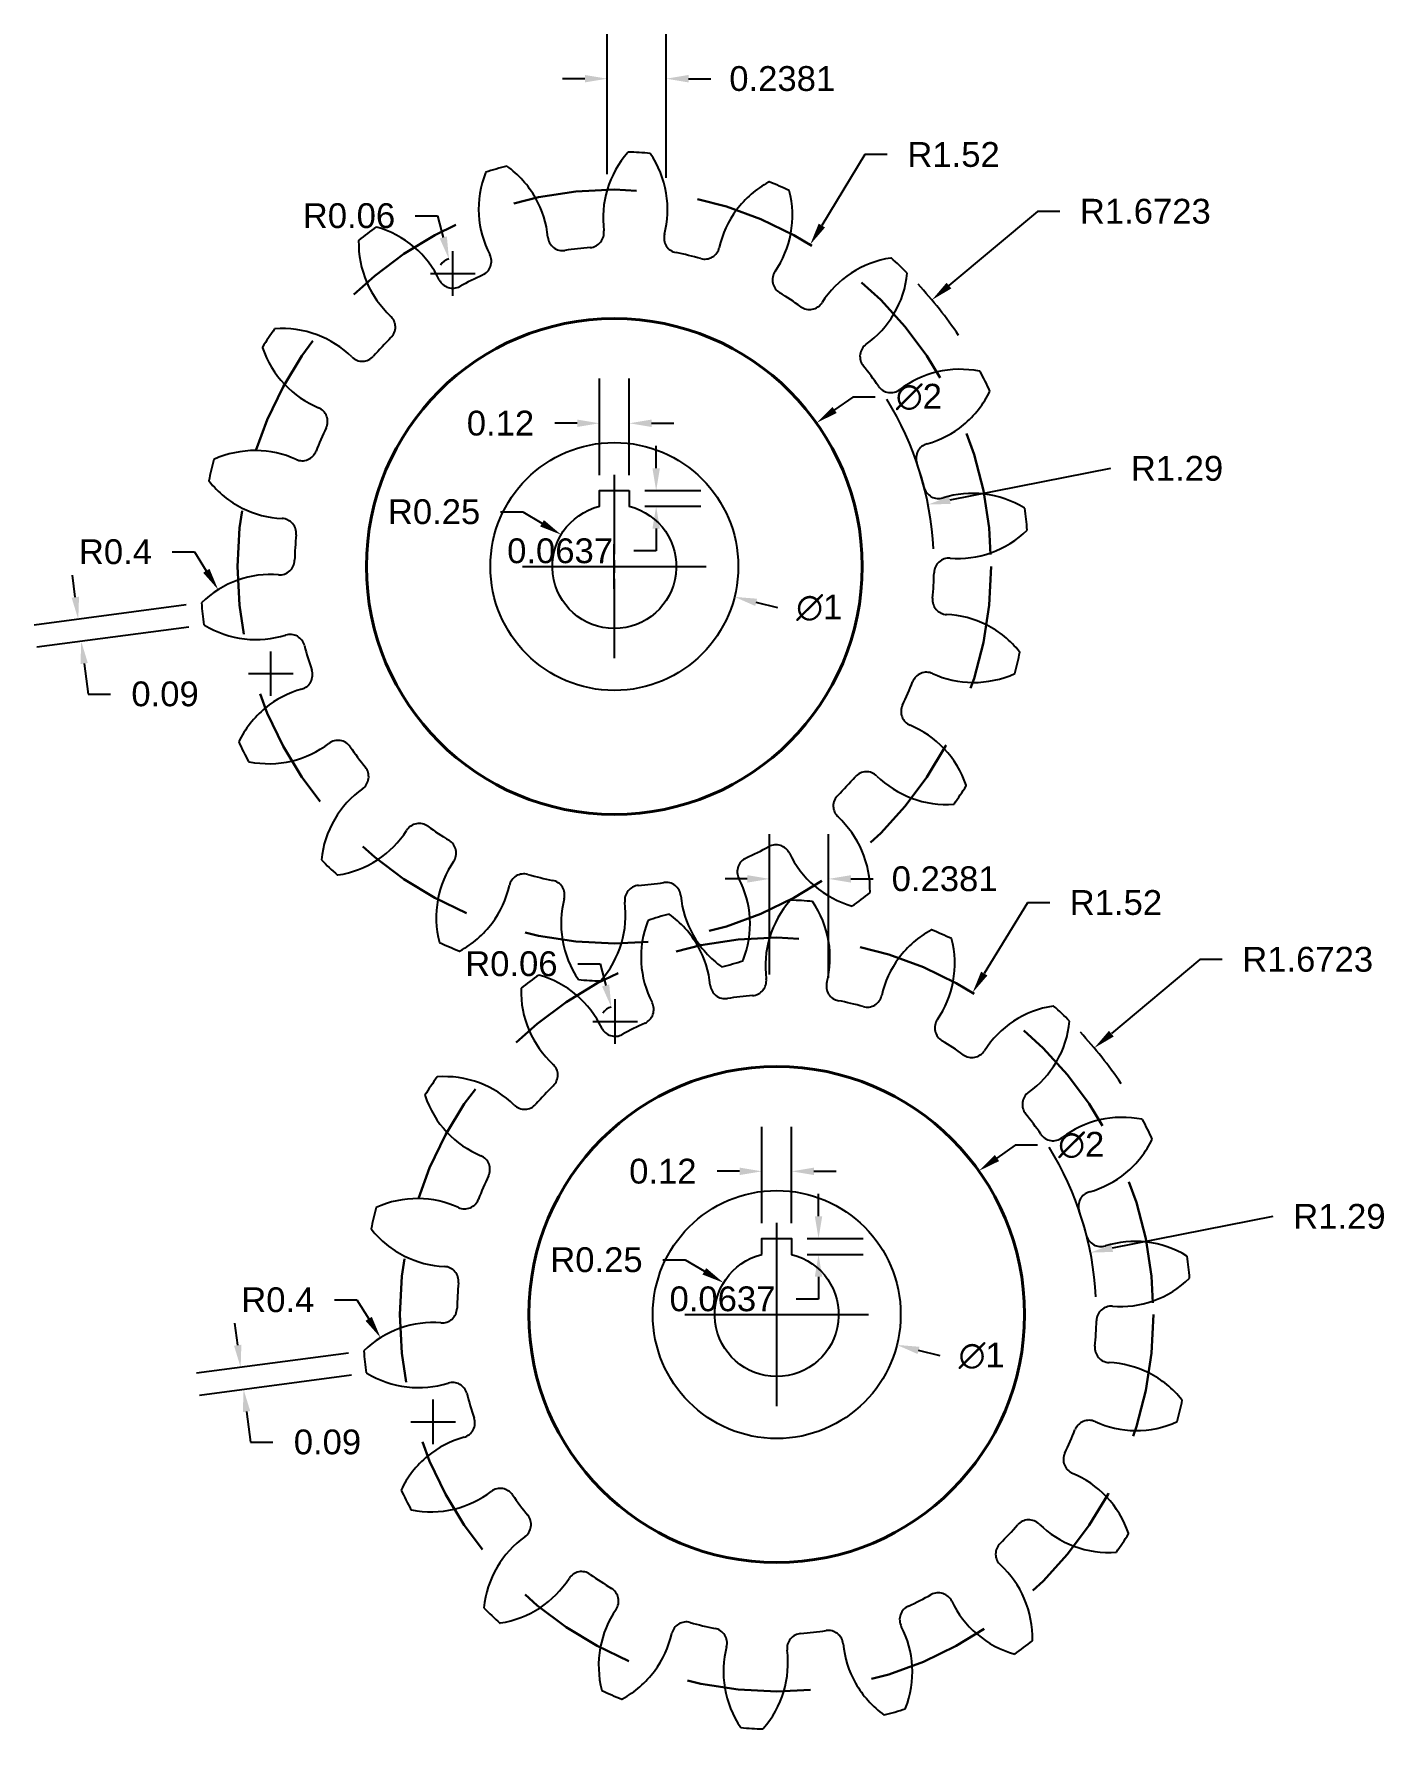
# Model space of a CAD drawing. Header units: millimetres. Extents: x 26.16 to 31.61, y 11.24 to 18.1.
import ezdxf

# ---------------------------------------------------------------- set-up
doc = ezdxf.new("R2010")
doc.units = ezdxf.units.MM
doc.header["$MEASUREMENT"] = 0
doc.linetypes.add('CENTER2', pattern=[1.125, 0.75, -0.125, 0.125, -0.125])
doc.linetypes.add('DASHED', pattern=[0.75, 0.5, -0.25])
doc.layers.add('dashedc', color=255, linetype='DASHED', lineweight=30)
doc.layers.add('Layer1', color=7, linetype='Continuous', lineweight=40)
doc.styles.get("Standard").update_dxf_attribs({"font": 'arial.ttf'})
doc.dimstyles.get("Standard").update_dxf_attribs({"dimtxt": 0.1, "dimasz": 0.09, "dimexe": 0.18, "dimexo": 0.0625, "dimgap": 0.09, "dimtad": 0, "dimtih": 1, "dimtoh": 1, "dimdec": 4, "dimdsep": 46, "dimtxsty": 'Standard', "dimcen": 0.09, "dimadec": 0, "dimazin": 0, "dimtfac": 1, "dimtdec": 4, "dimtofl": 0, "dimtmove": 0, "dimatfit": 3, "dimfxl": 1, "dimtolj": 1, "dimtzin": 0, "dimarcsym": 0})

# ---------------------------------------------------------------- blocks, each defined once
blk = doc.blocks.new('*U1')
for centre, radius, start, end in [((0.2802, -0.1288), 0.4, 118.55812, 143.34171), ((0.2802, -0.1288), 0.4, 118.26487, 118.55812), ((-0.5336, -1.3279), 1.6723, 65.03826, 68.07778), ((-0.2151, 0.0881), 0.4, 349.49481, 14.4891), ((0.2802, -0.1288), 0.4, 143.34171, 167.35603), ((-0.2151, 0.0881), 0.4, 325.54029, 349.49481), ((-0.1687, -0.0281), 0.06, 254.31735, 347.35603), ((0.1642, -0.1721), 0.06, 145.54029, 238.8798)]:
    blk.add_arc(centre, radius, start, end)
blk = doc.blocks.new('*U2')
at = {"color": 0, "linetype": 'ByBlock', "lineweight": -2, "transparency": 16777216}
for p, rotation in [((29.2069, 14.3693), 20.00000000000003), ((28.7149, 14.2992), 40.00000000000002), ((28.2765, 14.065), 59.99999999999999), ((30.1152, 14.0043), 340), ((27.9447, 13.6951), 80.00000000000003), ((30.422, 13.6132), 319.9999999999999), ((27.7594, 13.2339), 99.99999999999999), ((30.5764, 13.1409), 299.9999999999999), ((27.743, 12.7372), 120), ((30.56, 12.6441), 279.9999999999999), ((27.8974, 12.2648), 140), ((30.3747, 12.183), 259.9999999999999), ((28.2042, 11.8737), 160), ((30.0429, 11.813), 239.9999999999999), ((28.6261, 11.6112), 180), ((29.6045, 11.5788), 219.9999999999999), ((29.1125, 11.5087), 199.9999999999999)]:
    blk.add_blockref('*U1', p, dxfattribs=dict(at, rotation=rotation))
blk.add_blockref('*U1', (29.6933, 14.2669), dxfattribs=at)
blk = doc.blocks.new('*U3')
at = {"color": 0, "linetype": 'CENTER2', "transparency": 16777216}
for p, q in [((0, 0.05), (0, 0.37)), ((-0.37, 0), (-0.05, 0)), ((0.05, 0), (0.37, 0)), ((0, -0.37), (0, -0.05))]:
    blk.add_line(p, q, dxfattribs=at)
at = {"color": 0, "linetype": 'Continuous', "transparency": 16777216}
for p, q in [((-0.025, 0), (0.025, 0)), ((0, -0.025), (0, 0.025))]:
    blk.add_line(p, q, dxfattribs=at)
blk = doc.blocks.new('*D4')
at = {"color": 0, "lineweight": -2, "transparency": 16777216}
for p, q in [((30.1217, 13.6224), (30.0483, 13.5703)), ((30.2117, 13.6224), (30.1217, 13.6224)), ((29.1597, 12.849), (29.1597, 13.029)), ((29.0697, 12.939), (29.2497, 12.939))]:
    blk.add_line(p, q, dxfattribs=at)
at = {"color": 0, "transparency": 16777216}
blk.add_solid([(30.0396, 13.5825), (30.057, 13.558), (29.9749, 13.5181)], dxfattribs=at)
at = {"layer": 'Defpoints', "color": 0, "transparency": 16777216}
for p in [(29.9749, 13.5181), (28.3445, 12.3599)]:
    blk.add_point(p, dxfattribs=at)
at = {"color": 0, "transparency": 16777216, "insert": (30.3883, 13.6224), "char_height": 0.1, "attachment_point": 5}
blk.add_mtext('\\A1;∅2', dxfattribs=at)
blk = doc.blocks.new('*D5')
at = {"color": 0, "lineweight": -2, "transparency": 16777216}
for p, q in [((29.1597, 12.849), (29.1597, 13.029)), ((29.0697, 12.939), (29.2497, 12.939)), ((29.819, 12.7724), (29.7317, 12.7944))]:
    blk.add_line(p, q, dxfattribs=at)
at = {"color": 0, "transparency": 16777216}
blk.add_solid([(29.7354, 12.809), (29.728, 12.7799), (29.6445, 12.8165)], dxfattribs=at)
at = {"layer": 'Defpoints', "color": 0, "transparency": 16777216}
for p in [(28.6749, 13.0615), (29.6445, 12.8165)]:
    blk.add_point(p, dxfattribs=at)
at = {"color": 0, "transparency": 16777216, "insert": (29.9865, 12.7724), "char_height": 0.1, "attachment_point": 5}
blk.add_mtext('\\A1;∅1', dxfattribs=at)
blk = doc.blocks.new('*D6')
at = {"color": 0, "lineweight": -2, "transparency": 16777216}
for p, q in [((28.7006, 13.1596), (28.7906, 13.1596)), ((28.7906, 13.1596), (28.8678, 13.1134)), ((29.1597, 12.849), (29.1597, 13.029)), ((29.0697, 12.939), (29.2497, 12.939))]:
    blk.add_line(p, q, dxfattribs=at)
at = {"color": 0, "transparency": 16777216}
blk.add_solid([(28.8755, 13.1263), (28.8601, 13.1005), (28.9451, 13.0672)], dxfattribs=at)
at = {"layer": 'Defpoints', "color": 0, "transparency": 16777216}
for p in [(28.9451, 13.0672), (29.1597, 12.939)]:
    blk.add_point(p, dxfattribs=at)
at = {"color": 0, "transparency": 16777216, "insert": (28.4325, 13.1596), "char_height": 0.1, "attachment_point": 5}
blk.add_mtext('\\A1;R0.25', dxfattribs=at)
blk = doc.blocks.new('*D7')
at = {"color": 0, "lineweight": -2, "transparency": 16777216}
for p, q in [((29.3284, 13.3354), (29.3284, 13.4254)), ((29.2823, 13.2454), (29.5084, 13.2454)), ((29.2823, 13.1817), (29.5084, 13.1817)), ((29.3284, 13.0917), (29.3284, 13.0017)), ((29.3284, 13.0017), (29.2384, 13.0017))]:
    blk.add_line(p, q, dxfattribs=at)
at = {"color": 0, "transparency": 16777216}
for points in [[(29.3134, 13.3354), (29.3434, 13.3354), (29.3284, 13.2454)], [(29.3134, 13.0917), (29.3434, 13.0917), (29.3284, 13.1817)]]:
    blk.add_solid(points, dxfattribs=at)
at = {"layer": 'Defpoints', "color": 0, "transparency": 16777216}
for p in [(29.2198, 13.2454), (29.2198, 13.1817), (29.3284, 13.1817)]:
    blk.add_point(p, dxfattribs=at)
at = {"color": 0, "transparency": 16777216, "insert": (28.9409, 13.0017), "char_height": 0.1, "attachment_point": 5}
blk.add_mtext('\\A1;0.0637', dxfattribs=at)
blk = doc.blocks.new('*D8')
at = {"color": 0, "lineweight": -2, "transparency": 16777216}
for p, q in [((29.0998, 13.3079), (29.0998, 13.6966)), ((29.2198, 13.3079), (29.2198, 13.6966)), ((29.0098, 13.5166), (28.9198, 13.5166)), ((29.3098, 13.5166), (29.3998, 13.5166))]:
    blk.add_line(p, q, dxfattribs=at)
at = {"color": 0, "transparency": 16777216}
for points in [[(29.0098, 13.5316), (29.0098, 13.5016), (29.0998, 13.5166)], [(29.3098, 13.5316), (29.3098, 13.5016), (29.2198, 13.5166)]]:
    blk.add_solid(points, dxfattribs=at)
at = {"layer": 'Defpoints', "color": 0, "transparency": 16777216}
for p in [(29.0998, 13.5166), (29.0998, 13.2454), (29.2198, 13.2454)]:
    blk.add_point(p, dxfattribs=at)
at = {"color": 0, "transparency": 16777216, "insert": (28.7004, 13.5166), "char_height": 0.1, "attachment_point": 5}
blk.add_mtext('\\A1;0.12', dxfattribs=at)
blk = doc.blocks.new('*D9')
at = {"color": 0, "lineweight": -2, "transparency": 16777216}
for p, q in [((28.3569, 14.3533), (28.4469, 14.3533)), ((28.4469, 14.3533), (28.4697, 14.2662)), ((28.5077, 14.0311), (28.5077, 14.2111)), ((28.4177, 14.1211), (28.5977, 14.1211))]:
    blk.add_line(p, q, dxfattribs=at)
blk.add_arc((28.5077, 14.1211), 0.06, 104.67355, 145.85718, dxfattribs=at)
at = {"color": 0, "transparency": 16777216}
blk.add_solid([(28.4842, 14.27), (28.4552, 14.2624), (28.4925, 14.1792)], dxfattribs=at)
at = {"layer": 'Defpoints', "color": 0, "transparency": 16777216}
for p in [(28.4925, 14.1792), (28.5077, 14.1211)]:
    blk.add_point(p, dxfattribs=at)
at = {"color": 0, "transparency": 16777216, "insert": (28.0892, 14.3533), "char_height": 0.1, "attachment_point": 5}
blk.add_mtext('\\A1;R0.06', dxfattribs=at)
blk = doc.blocks.new('*D10')
at = {"color": 0, "lineweight": -2, "transparency": 16777216}
for p, q in [((27.3758, 12.998), (27.4658, 12.998)), ((27.4658, 12.998), (27.5136, 12.9218)), ((27.7742, 12.4168), (27.7742, 12.5968)), ((27.6842, 12.5068), (27.8642, 12.5068))]:
    blk.add_line(p, q, dxfattribs=at)
at = {"color": 0, "transparency": 16777216}
blk.add_solid([(27.5263, 12.9298), (27.5009, 12.9138), (27.5615, 12.8456)], dxfattribs=at)
at = {"layer": 'Defpoints', "color": 0, "transparency": 16777216}
for p in [(27.5615, 12.8456), (27.7742, 12.5068)]:
    blk.add_point(p, dxfattribs=at)
at = {"color": 0, "transparency": 16777216, "insert": (27.1471, 12.998), "char_height": 0.1, "attachment_point": 5}
blk.add_mtext('\\A1;R0.4', dxfattribs=at)
blk = doc.blocks.new('*D11')
at = {"color": 0, "lineweight": -2, "transparency": 16777216}
for p, q in [((26.9853, 12.8152), (26.9734, 12.9044)), ((27.4319, 12.7839), (26.8187, 12.7023)), ((27.4438, 12.6947), (26.8306, 12.6131)), ((27.0209, 12.5476), (27.0373, 12.4246)), ((27.0373, 12.4246), (27.1273, 12.4246))]:
    blk.add_line(p, q, dxfattribs=at)
at = {"color": 0, "transparency": 16777216}
for points in [[(27.0001, 12.8172), (26.9704, 12.8133), (26.9971, 12.726)], [(27.0358, 12.5496), (27.006, 12.5456), (27.009, 12.6368)]]:
    blk.add_solid(points, dxfattribs=at)
at = {"layer": 'Defpoints', "color": 0, "transparency": 16777216}
for p in [(27.4939, 12.7921), (26.9971, 12.726), (27.5058, 12.703)]:
    blk.add_point(p, dxfattribs=at)
at = {"color": 0, "transparency": 16777216, "insert": (27.3473, 12.4246), "char_height": 0.1, "attachment_point": 5}
blk.add_mtext('\\A1;0.09', dxfattribs=at)
blk = doc.blocks.new('*D12')
at = {"layer": 'Defpoints', "color": 0, "transparency": 16777216}
for p in [(30.4253, 13.1889), (29.1597, 12.939)]:
    blk.add_point(p, dxfattribs=at)
at = {"layer": 'Layer1', "color": 0, "lineweight": -2, "transparency": 16777216}
for p, q in [((31.1618, 13.3343), (30.5136, 13.2063)), ((29.1597, 12.849), (29.1597, 13.029)), ((29.0697, 12.939), (29.2497, 12.939))]:
    blk.add_line(p, q, dxfattribs=at)
blk.add_arc((29.1597, 12.939), 1.29, 3.1728, 31.54139, dxfattribs=at)
at = {"layer": 'Layer1', "color": 0, "transparency": 16777216}
blk.add_solid([(30.5107, 13.221), (30.5165, 13.1916), (30.4253, 13.1889)], dxfattribs=at)
at = {"layer": 'Layer1', "color": 0, "transparency": 16777216, "insert": (31.4297, 13.3343), "char_height": 0.1, "attachment_point": 5}
blk.add_mtext('\\A1;R1.29', dxfattribs=at)
blk = doc.blocks.new('*D13')
at = {"layer": 'Defpoints', "color": 0, "transparency": 16777216}
for p in [(29.9501, 14.2373), (29.1597, 12.939)]:
    blk.add_point(p, dxfattribs=at)
at = {"layer": 'Layer1', "color": 0, "lineweight": -2, "transparency": 16777216}
for p, q in [((30.1709, 14.6001), (29.9969, 14.3142)), ((30.2609, 14.6001), (30.1709, 14.6001)), ((29.1597, 12.849), (29.1597, 13.029)), ((29.0697, 12.939), (29.2497, 12.939))]:
    blk.add_line(p, q, dxfattribs=at)
at = {"layer": 'Layer1', "color": 0, "transparency": 16777216}
blk.add_solid([(29.9841, 14.322), (30.0097, 14.3064), (29.9501, 14.2373)], dxfattribs=at)
at = {"layer": 'Layer1', "color": 0, "transparency": 16777216, "insert": (30.5281, 14.6001), "char_height": 0.1, "attachment_point": 5}
blk.add_mtext('\\A1;R1.52', dxfattribs=at)
blk = doc.blocks.new('*D14')
at = {"layer": 'Defpoints', "color": 0, "transparency": 16777216}
for p in [(30.4407, 14.014), (29.1597, 12.939)]:
    blk.add_point(p, dxfattribs=at)
at = {"layer": 'Layer1', "color": 0, "lineweight": -2, "transparency": 16777216}
for p, q in [((30.8663, 14.3711), (30.5097, 14.0718)), ((30.9563, 14.3711), (30.8663, 14.3711)), ((29.1597, 12.849), (29.1597, 13.029)), ((29.0697, 12.939), (29.2497, 12.939))]:
    blk.add_line(p, q, dxfattribs=at)
blk.add_arc((29.1597, 12.939), 1.6723, 33.83407, 42.89688, dxfattribs=at)
at = {"layer": 'Layer1', "color": 0, "transparency": 16777216}
blk.add_solid([(30.5, 14.0833), (30.5193, 14.0603), (30.4407, 14.014)], dxfattribs=at)
at = {"layer": 'Layer1', "color": 0, "transparency": 16777216, "insert": (31.3017, 14.3711), "char_height": 0.1, "attachment_point": 5}
blk.add_mtext('\\A1;R1.6723', dxfattribs=at)
blk = doc.blocks.new('*D15')
at = {"layer": 'Defpoints', "color": 0, "transparency": 16777216}
for p in [(29.3692, 14.696), (29.1311, 14.2484), (29.3692, 14.2341)]:
    blk.add_point(p, dxfattribs=at)
at = {"layer": 'Layer1', "color": 0, "lineweight": -2, "transparency": 16777216}
for p, q in [((29.1311, 14.3109), (29.1311, 14.876)), ((29.3692, 14.2966), (29.3692, 14.876)), ((29.0411, 14.696), (28.9511, 14.696)), ((29.4592, 14.696), (29.5492, 14.696))]:
    blk.add_line(p, q, dxfattribs=at)
at = {"layer": 'Layer1', "color": 0, "transparency": 16777216}
for points in [[(29.0411, 14.711), (29.0411, 14.681), (29.1311, 14.696)], [(29.4592, 14.711), (29.4592, 14.681), (29.3692, 14.696)]]:
    blk.add_solid(points, dxfattribs=at)
at = {"layer": 'Layer1', "color": 0, "transparency": 16777216, "insert": (29.8371, 14.696), "char_height": 0.1, "attachment_point": 5}
blk.add_mtext('\\A1;0.2381', dxfattribs=at)
blk = doc.blocks.new('*U16')
for centre, radius, start, end in [((0.2802, -0.1288), 0.4, 118.55812, 143.34171), ((0.2802, -0.1288), 0.4, 118.26487, 118.55812), ((-0.5336, -1.3279), 1.6723, 65.03826, 68.07778), ((-0.2151, 0.0881), 0.4, 349.49481, 14.4891), ((0.2802, -0.1288), 0.4, 143.34171, 167.35603), ((-0.2151, 0.0881), 0.4, 325.54029, 349.49481), ((-0.1687, -0.0281), 0.06, 254.31735, 347.35603), ((0.1642, -0.1721), 0.06, 145.54029, 238.8798)]:
    blk.add_arc(centre, radius, start, end)
blk = doc.blocks.new('*U18')
at = {"color": 0, "linetype": 'ByBlock', "lineweight": -2, "transparency": 16777216}
for p, rotation in [((29.2069, 14.3693), 20.00000000000003), ((28.7149, 14.2992), 40.00000000000002), ((28.2765, 14.065), 59.99999999999999), ((30.1152, 14.0043), 340), ((27.9447, 13.6951), 80.00000000000003), ((30.422, 13.6132), 319.9999999999999), ((27.7594, 13.2339), 99.99999999999999), ((30.5764, 13.1409), 299.9999999999999), ((27.743, 12.7372), 120), ((30.56, 12.6441), 279.9999999999999), ((27.8974, 12.2648), 140), ((30.3747, 12.183), 259.9999999999999), ((28.2042, 11.8737), 160), ((30.0429, 11.813), 239.9999999999999), ((28.6261, 11.6112), 180), ((29.6045, 11.5788), 219.9999999999999), ((29.1125, 11.5087), 199.9999999999999)]:
    blk.add_blockref('*U16', p, dxfattribs=dict(at, rotation=rotation))
blk.add_blockref('*U16', (29.6933, 14.2669), dxfattribs=at)
blk = doc.blocks.new('*U19')
at = {"color": 0, "linetype": 'CENTER2', "transparency": 16777216}
for p, q in [((0, 0.05), (0, 0.37)), ((-0.37, 0), (-0.05, 0)), ((0.05, 0), (0.37, 0)), ((0, -0.37), (0, -0.05))]:
    blk.add_line(p, q, dxfattribs=at)
at = {"color": 0, "linetype": 'Continuous', "transparency": 16777216}
for p, q in [((-0.025, 0), (0.025, 0)), ((0, -0.025), (0, 0.025))]:
    blk.add_line(p, q, dxfattribs=at)
blk = doc.blocks.new('*D26')
at = {"color": 0, "lineweight": -2, "transparency": 16777216}
for p, q in [((29.4666, 16.6393), (29.3932, 16.5871)), ((29.5566, 16.6393), (29.4666, 16.6393)), ((28.5046, 15.8659), (28.5046, 16.0459)), ((28.4146, 15.9559), (28.5946, 15.9559))]:
    blk.add_line(p, q, dxfattribs=at)
at = {"color": 0, "transparency": 16777216}
blk.add_solid([(29.3846, 16.5994), (29.4019, 16.5749), (29.3199, 16.535)], dxfattribs=at)
at = {"layer": 'Defpoints', "color": 0, "transparency": 16777216}
for p in [(29.3199, 16.535), (27.6894, 15.3768)]:
    blk.add_point(p, dxfattribs=at)
at = {"color": 0, "transparency": 16777216, "insert": (29.7333, 16.6393), "char_height": 0.1, "attachment_point": 5}
blk.add_mtext('\\A1;∅2', dxfattribs=at)
blk = doc.blocks.new('*D20')
at = {"color": 0, "lineweight": -2, "transparency": 16777216}
for p, q in [((28.5046, 15.8659), (28.5046, 16.0459)), ((28.4146, 15.9559), (28.5946, 15.9559)), ((29.1639, 15.7893), (29.0767, 15.8113))]:
    blk.add_line(p, q, dxfattribs=at)
at = {"color": 0, "transparency": 16777216}
blk.add_solid([(29.0803, 15.8259), (29.073, 15.7968), (28.9894, 15.8334)], dxfattribs=at)
at = {"layer": 'Defpoints', "color": 0, "transparency": 16777216}
for p in [(28.0199, 16.0784), (28.9894, 15.8334)]:
    blk.add_point(p, dxfattribs=at)
at = {"color": 0, "transparency": 16777216, "insert": (29.3314, 15.7893), "char_height": 0.1, "attachment_point": 5}
blk.add_mtext('\\A1;∅1', dxfattribs=at)
blk = doc.blocks.new('*D21')
at = {"color": 0, "lineweight": -2, "transparency": 16777216}
for p, q in [((28.0455, 16.1764), (28.1355, 16.1764)), ((28.1355, 16.1764), (28.2128, 16.1303)), ((28.5046, 15.8659), (28.5046, 16.0459)), ((28.4146, 15.9559), (28.5946, 15.9559))]:
    blk.add_line(p, q, dxfattribs=at)
at = {"color": 0, "transparency": 16777216}
blk.add_solid([(28.2205, 16.1432), (28.2051, 16.1174), (28.29, 16.0841)], dxfattribs=at)
at = {"layer": 'Defpoints', "color": 0, "transparency": 16777216}
for p in [(28.29, 16.0841), (28.5046, 15.9559)]:
    blk.add_point(p, dxfattribs=at)
at = {"color": 0, "transparency": 16777216, "insert": (27.7774, 16.1764), "char_height": 0.1, "attachment_point": 5}
blk.add_mtext('\\A1;R0.25', dxfattribs=at)
blk = doc.blocks.new('*D22')
at = {"color": 0, "lineweight": -2, "transparency": 16777216}
for p, q in [((28.6734, 16.3523), (28.6734, 16.4423)), ((28.6272, 16.2623), (28.8534, 16.2623)), ((28.6272, 16.1986), (28.8534, 16.1986)), ((28.6734, 16.1086), (28.6734, 16.0186)), ((28.6734, 16.0186), (28.5834, 16.0186))]:
    blk.add_line(p, q, dxfattribs=at)
at = {"color": 0, "transparency": 16777216}
for points in [[(28.6584, 16.3523), (28.6884, 16.3523), (28.6734, 16.2623)], [(28.6584, 16.1086), (28.6884, 16.1086), (28.6734, 16.1986)]]:
    blk.add_solid(points, dxfattribs=at)
at = {"layer": 'Defpoints', "color": 0, "transparency": 16777216}
for p in [(28.5647, 16.2623), (28.5647, 16.1986), (28.6734, 16.1986)]:
    blk.add_point(p, dxfattribs=at)
at = {"color": 0, "transparency": 16777216, "insert": (28.2858, 16.0186), "char_height": 0.1, "attachment_point": 5}
blk.add_mtext('\\A1;0.0637', dxfattribs=at)
blk = doc.blocks.new('*D23')
at = {"color": 0, "lineweight": -2, "transparency": 16777216}
for p, q in [((28.4447, 16.3248), (28.4447, 16.7135)), ((28.5647, 16.3248), (28.5647, 16.7135)), ((28.3547, 16.5335), (28.2647, 16.5335)), ((28.6547, 16.5335), (28.7447, 16.5335))]:
    blk.add_line(p, q, dxfattribs=at)
at = {"color": 0, "transparency": 16777216}
for points in [[(28.3547, 16.5485), (28.3547, 16.5185), (28.4447, 16.5335)], [(28.6547, 16.5485), (28.6547, 16.5185), (28.5647, 16.5335)]]:
    blk.add_solid(points, dxfattribs=at)
at = {"layer": 'Defpoints', "color": 0, "transparency": 16777216}
for p in [(28.4447, 16.5335), (28.4447, 16.2623), (28.5647, 16.2623)]:
    blk.add_point(p, dxfattribs=at)
at = {"color": 0, "transparency": 16777216, "insert": (28.0453, 16.5335), "char_height": 0.1, "attachment_point": 5}
blk.add_mtext('\\A1;0.12', dxfattribs=at)
blk = doc.blocks.new('*D24')
at = {"color": 0, "lineweight": -2, "transparency": 16777216}
for p, q in [((27.7018, 17.3702), (27.7918, 17.3702)), ((27.7918, 17.3702), (27.8146, 17.2831)), ((27.8526, 17.048), (27.8526, 17.228)), ((27.7626, 17.138), (27.9426, 17.138))]:
    blk.add_line(p, q, dxfattribs=at)
blk.add_arc((27.8526, 17.138), 0.06, 104.67355, 145.85718, dxfattribs=at)
at = {"color": 0, "transparency": 16777216}
blk.add_solid([(27.8291, 17.2869), (27.8001, 17.2793), (27.8374, 17.196)], dxfattribs=at)
at = {"layer": 'Defpoints', "color": 0, "transparency": 16777216}
for p in [(27.8374, 17.196), (27.8526, 17.138)]:
    blk.add_point(p, dxfattribs=at)
at = {"color": 0, "transparency": 16777216, "insert": (27.4341, 17.3702), "char_height": 0.1, "attachment_point": 5}
blk.add_mtext('\\A1;R0.06', dxfattribs=at)
blk = doc.blocks.new('*D25')
at = {"color": 0, "lineweight": -2, "transparency": 16777216}
for p, q in [((26.7207, 16.0149), (26.8107, 16.0149)), ((26.8107, 16.0149), (26.8586, 15.9387)), ((27.1191, 15.4337), (27.1191, 15.6137)), ((27.0291, 15.5237), (27.2091, 15.5237))]:
    blk.add_line(p, q, dxfattribs=at)
at = {"color": 0, "transparency": 16777216}
blk.add_solid([(26.8713, 15.9466), (26.8459, 15.9307), (26.9064, 15.8624)], dxfattribs=at)
at = {"layer": 'Defpoints', "color": 0, "transparency": 16777216}
for p in [(26.9064, 15.8624), (27.1191, 15.5237)]:
    blk.add_point(p, dxfattribs=at)
at = {"color": 0, "transparency": 16777216, "insert": (26.492, 16.0149), "char_height": 0.1, "attachment_point": 5}
blk.add_mtext('\\A1;R0.4', dxfattribs=at)
blk = doc.blocks.new('*D27')
at = {"color": 0, "lineweight": -2, "transparency": 16777216}
for p, q in [((26.3302, 15.8321), (26.3183, 15.9213)), ((26.7769, 15.8008), (26.1637, 15.7191)), ((26.7887, 15.7116), (26.1755, 15.6299)), ((26.3658, 15.5645), (26.3822, 15.4415)), ((26.3822, 15.4415), (26.4722, 15.4415))]:
    blk.add_line(p, q, dxfattribs=at)
at = {"color": 0, "transparency": 16777216}
for points in [[(26.3451, 15.8341), (26.3153, 15.8301), (26.3421, 15.7429)], [(26.3807, 15.5665), (26.351, 15.5625), (26.354, 15.6537)]]:
    blk.add_solid(points, dxfattribs=at)
at = {"layer": 'Defpoints', "color": 0, "transparency": 16777216}
for p in [(26.8388, 15.809), (26.3421, 15.7429), (26.8507, 15.7198)]:
    blk.add_point(p, dxfattribs=at)
at = {"color": 0, "transparency": 16777216, "insert": (26.6922, 15.4415), "char_height": 0.1, "attachment_point": 5}
blk.add_mtext('\\A1;0.09', dxfattribs=at)
blk = doc.blocks.new('*D28')
at = {"layer": 'Defpoints', "color": 0, "transparency": 16777216}
for p in [(29.7702, 16.2057), (28.5046, 15.9559)]:
    blk.add_point(p, dxfattribs=at)
at = {"layer": 'Layer1', "color": 0, "lineweight": -2, "transparency": 16777216}
for p, q in [((30.5068, 16.3511), (29.8585, 16.2232)), ((28.5046, 15.8659), (28.5046, 16.0459)), ((28.4146, 15.9559), (28.5946, 15.9559))]:
    blk.add_line(p, q, dxfattribs=at)
blk.add_arc((28.5046, 15.9559), 1.29, 3.1728, 31.54139, dxfattribs=at)
at = {"layer": 'Layer1', "color": 0, "transparency": 16777216}
blk.add_solid([(29.8556, 16.2379), (29.8614, 16.2084), (29.7702, 16.2057)], dxfattribs=at)
at = {"layer": 'Layer1', "color": 0, "transparency": 16777216, "insert": (30.7746, 16.3511), "char_height": 0.1, "attachment_point": 5}
blk.add_mtext('\\A1;R1.29', dxfattribs=at)
blk = doc.blocks.new('*D29')
at = {"layer": 'Defpoints', "color": 0, "transparency": 16777216}
for p in [(29.295, 17.2542), (28.5046, 15.9559)]:
    blk.add_point(p, dxfattribs=at)
at = {"layer": 'Layer1', "color": 0, "lineweight": -2, "transparency": 16777216}
for p, q in [((29.5158, 17.6169), (29.3418, 17.3311)), ((29.6058, 17.6169), (29.5158, 17.6169)), ((28.5046, 15.8659), (28.5046, 16.0459)), ((28.4146, 15.9559), (28.5946, 15.9559))]:
    blk.add_line(p, q, dxfattribs=at)
at = {"layer": 'Layer1', "color": 0, "transparency": 16777216}
blk.add_solid([(29.329, 17.3389), (29.3546, 17.3233), (29.295, 17.2542)], dxfattribs=at)
at = {"layer": 'Layer1', "color": 0, "transparency": 16777216, "insert": (29.8731, 17.6169), "char_height": 0.1, "attachment_point": 5}
blk.add_mtext('\\A1;R1.52', dxfattribs=at)
blk = doc.blocks.new('*D30')
at = {"layer": 'Defpoints', "color": 0, "transparency": 16777216}
for p in [(29.7857, 17.0308), (28.5046, 15.9559)]:
    blk.add_point(p, dxfattribs=at)
at = {"layer": 'Layer1', "color": 0, "lineweight": -2, "transparency": 16777216}
for p, q in [((30.2112, 17.388), (29.8546, 17.0887)), ((30.3012, 17.388), (30.2112, 17.388)), ((28.5046, 15.8659), (28.5046, 16.0459)), ((28.4146, 15.9559), (28.5946, 15.9559))]:
    blk.add_line(p, q, dxfattribs=at)
blk.add_arc((28.5046, 15.9559), 1.6723, 33.83407, 42.89688, dxfattribs=at)
at = {"layer": 'Layer1', "color": 0, "transparency": 16777216}
blk.add_solid([(29.845, 17.1002), (29.8642, 17.0772), (29.7857, 17.0308)], dxfattribs=at)
at = {"layer": 'Layer1', "color": 0, "transparency": 16777216, "insert": (30.6467, 17.388), "char_height": 0.1, "attachment_point": 5}
blk.add_mtext('\\A1;R1.6723', dxfattribs=at)
blk = doc.blocks.new('*D31')
at = {"layer": 'Defpoints', "color": 0, "transparency": 16777216}
for p in [(28.7141, 17.9232), (28.476, 17.4756), (28.7141, 17.4614)]:
    blk.add_point(p, dxfattribs=at)
at = {"layer": 'Layer1', "color": 0, "lineweight": -2, "transparency": 16777216}
for p, q in [((28.476, 17.5381), (28.476, 18.1032)), ((28.7141, 17.5239), (28.7141, 18.1032)), ((28.386, 17.9232), (28.296, 17.9232)), ((28.8041, 17.9232), (28.8941, 17.9232))]:
    blk.add_line(p, q, dxfattribs=at)
at = {"layer": 'Layer1', "color": 0, "transparency": 16777216}
for points in [[(28.386, 17.9382), (28.386, 17.9082), (28.476, 17.9232)], [(28.8041, 17.9382), (28.8041, 17.9082), (28.7141, 17.9232)]]:
    blk.add_solid(points, dxfattribs=at)
at = {"layer": 'Layer1', "color": 0, "transparency": 16777216, "insert": (29.182, 17.9232), "char_height": 0.1, "attachment_point": 5}
blk.add_mtext('\\A1;0.2381', dxfattribs=at)

msp = doc.modelspace()

# ---------------------------------------------------------------- linework, layer by layer
for points in [[(28.56469, 16.2623), (28.56469, 16.19857, -8.2124914), (28.44471, 16.1986), (28.44471, 16.26228)], [(29.09977, 13.18172), (29.09977, 13.2454), (29.21976, 13.24543), (29.21976, 13.18169, -8.2124914)]]:
    msp.add_lwpolyline(points, format="xyb", close=True)
for centre in [(28.50464, 15.95589), (29.1597, 12.93901)]:
    msp.add_circle(centre, 0.5)
for centre, start, end in [((28.50464, 15.95589), 94.317352, 98.879797), ((28.50464, 15.95589), 74.317352, 78.879797), ((28.50464, 15.95589), 114.317352, 118.879797), ((28.50464, 15.95589), 54.317352, 58.879797), ((28.50464, 15.95589), 134.317352, 138.879797), ((28.50464, 15.95589), 34.317352, 38.879797), ((28.50464, 15.95589), 154.317352, 158.879797), ((28.50464, 15.95589), 14.317352, 18.879797), ((28.50464, 15.95589), 174.317352, 178.879797), ((28.50464, 15.95589), 354.317352, 358.879797), ((28.50464, 15.95589), 194.317352, 198.879797), ((28.50464, 15.95589), 334.317352, 338.879797), ((28.50464, 15.95589), 214.317352, 218.879797), ((28.50464, 15.95589), 314.317352, 318.879797), ((28.50464, 15.95589), 234.317352, 238.879797), ((28.50464, 15.95589), 294.317352, 298.879797), ((28.50464, 15.95589), 254.317352, 258.879797), ((28.50464, 15.95589), 274.317352, 278.879797), ((29.1597, 12.93901), 94.317352, 98.879797), ((29.1597, 12.93901), 74.317352, 78.879797), ((29.1597, 12.93901), 114.317352, 118.879797), ((29.1597, 12.93901), 54.317352, 58.879797), ((29.1597, 12.93901), 134.317352, 138.879797), ((29.1597, 12.93901), 34.317352, 38.879797), ((29.1597, 12.93901), 154.317352, 158.879797), ((29.1597, 12.93901), 14.317352, 18.879797), ((29.1597, 12.93901), 174.317352, 178.879797), ((29.1597, 12.93901), 354.317352, 358.879797), ((29.1597, 12.93901), 194.317352, 198.879797), ((29.1597, 12.93901), 334.317352, 338.879797), ((29.1597, 12.93901), 214.317352, 218.879797), ((29.1597, 12.93901), 314.317352, 318.879797), ((29.1597, 12.93901), 234.317352, 238.879797), ((29.1597, 12.93901), 294.317352, 298.879797), ((29.1597, 12.93901), 254.317352, 258.879797), ((29.1597, 12.93901), 274.317352, 278.879797)]:
    msp.add_arc(centre, 1.29, start, end)
at = {"layer": 'dashedc'}
for centre in [(28.50464, 15.95589), (29.1597, 12.93901)]:
    msp.add_circle(centre, 1.52, dxfattribs=at)
at = {"layer": 'Layer1'}
for centre in [(28.50464, 15.95589), (29.1597, 12.93901)]:
    msp.add_circle(centre, 1, dxfattribs=at)

# ---------------------------------------------------------------- block references
for name, p in [('*U18', (-0.65506, 3.01688)), ('*U2', (0, 0))]:
    msp.add_blockref(name, p)
at = {"linetype": 'CENTER2'}
for name, p in [('*U19', (28.50464, 15.95589)), ('*U3', (29.1597, 12.93901))]:
    msp.add_blockref(name, p, dxfattribs=at)

# ---------------------------------------------------------------- dimensions: what is measured, and where the dimension line sits
for center, mpoint, picture, middle in [((27.85262, 17.138), (27.83742, 17.19604), '*D24', (27.43413, 17.37017)), ((28.50464, 15.95589), (28.29003, 16.08412), '*D21', (27.77741, 16.17645)), ((27.11913, 15.52367), (26.90643, 15.86244), '*D25', (26.49204, 16.01488)), ((28.50769, 14.12112), (28.49249, 14.17916), '*D9', (28.0892, 14.35329)), ((29.1597, 12.93901), (28.94509, 13.06724), '*D6', (28.43247, 13.15957)), ((27.77419, 12.5068), (27.56149, 12.84556), '*D10', (27.1471, 12.998))]:
    dim = msp.add_radius_dim(center=center, mpoint=mpoint, dimstyle='Standard')
    dim.commit()
    dim.dimension.update_dxf_attribs({"geometry": picture, "text_midpoint": middle})
for p1, p2, picture, middle in [((27.6894, 15.37676), (29.31987, 16.53502), '*D26', (29.73328, 16.63926)), ((28.01988, 16.0784), (28.98939, 15.83337), '*D20', (29.33143, 15.78927)), ((28.34447, 12.35988), (29.97493, 13.51814), '*D4', (30.38834, 13.62239)), ((28.67494, 13.06153), (29.64446, 12.81649), '*D5', (29.81897, 12.77239))]:
    dim = msp.add_diameter_dim_2p(p1=p1, p2=p2, dimstyle='Standard')
    dim.commit()
    dim.dimension.update_dxf_attribs({"geometry": picture, "text_midpoint": middle})
for base, p1, p2, picture, middle in [((28.44471, 16.53352), (28.56469, 16.2623), (28.44471, 16.26228), '*D23', (28.04534, 16.53352)), ((29.09977, 13.51664), (29.21976, 13.24543), (29.09977, 13.2454), '*D8', (28.7004, 13.51664))]:
    dim = msp.add_linear_dim(base=base, p1=p1, p2=p2, dimstyle='Standard')
    dim.commit()
    dim.dimension.update_dxf_attribs({"geometry": picture, "text_midpoint": middle})
for base, p1, p2, picture, middle in [((28.67338, 16.19857), (28.56469, 16.2623), (28.56469, 16.19857), '*D22', (28.28581, 16.01857)), ((29.32844, 13.18169), (29.21976, 13.24543), (29.21976, 13.18169), '*D7', (28.94087, 13.00169))]:
    dim = msp.add_linear_dim(base=base, p1=p1, p2=p2, angle=90, dimstyle='Standard')
    dim.commit()
    dim.dimension.update_dxf_attribs({"geometry": picture, "text_midpoint": middle})
for base, p1, p2, picture, middle in [((26.34208, 15.7429), (26.85069, 15.71983), (26.83882, 15.80903), '*D27', (26.69219, 15.44147)), ((26.99714, 12.72602), (27.50575, 12.70295), (27.49388, 12.79215), '*D11', (27.34725, 12.4246))]:
    dim = msp.add_linear_dim(base=base, p1=p1, p2=p2, angle=97.583271, dimstyle='Standard')
    dim.commit()
    dim.dimension.update_dxf_attribs({"geometry": picture, "text_midpoint": middle, "dimtype": 161})
at = {"layer": 'Layer1'}
for base, p1, p2, picture, middle in [((28.7141, 17.92323), (28.47601, 17.47562), (28.7141, 17.46139), '*D31', (29.18202, 17.92323)), ((29.36916, 14.69597), (29.13107, 14.24836), (29.36916, 14.23413), '*D15', (29.83708, 14.69597))]:
    dim = msp.add_linear_dim(base=base, p1=p1, p2=p2, dimstyle='Standard', dxfattribs=at)
    dim.commit()
    dim.dimension.update_dxf_attribs({"geometry": picture, "text_midpoint": middle})
for center, mpoint, picture, middle in [((28.50464, 15.95589), (29.29503, 17.25422), '*D29', (29.87306, 17.61694)), ((28.50464, 15.95589), (29.78566, 17.03084), '*D30', (30.64666, 17.38796)), ((28.50464, 15.95589), (29.77021, 16.20573), '*D28', (30.50677, 16.35114)), ((29.1597, 12.93901), (29.9501, 14.23735), '*D13', (30.52812, 14.60006)), ((29.1597, 12.93901), (30.44072, 14.01396), '*D14', (31.30173, 14.37108)), ((29.1597, 12.93901), (30.42527, 13.18886), '*D12', (31.16184, 13.33427))]:
    dim = msp.add_radius_dim(center=center, mpoint=mpoint, dimstyle='Standard', dxfattribs=at)
    dim.commit()
    dim.dimension.update_dxf_attribs({"geometry": picture, "text_midpoint": middle, "dimtype": 164})

doc.saveas('drawing.dxf')
